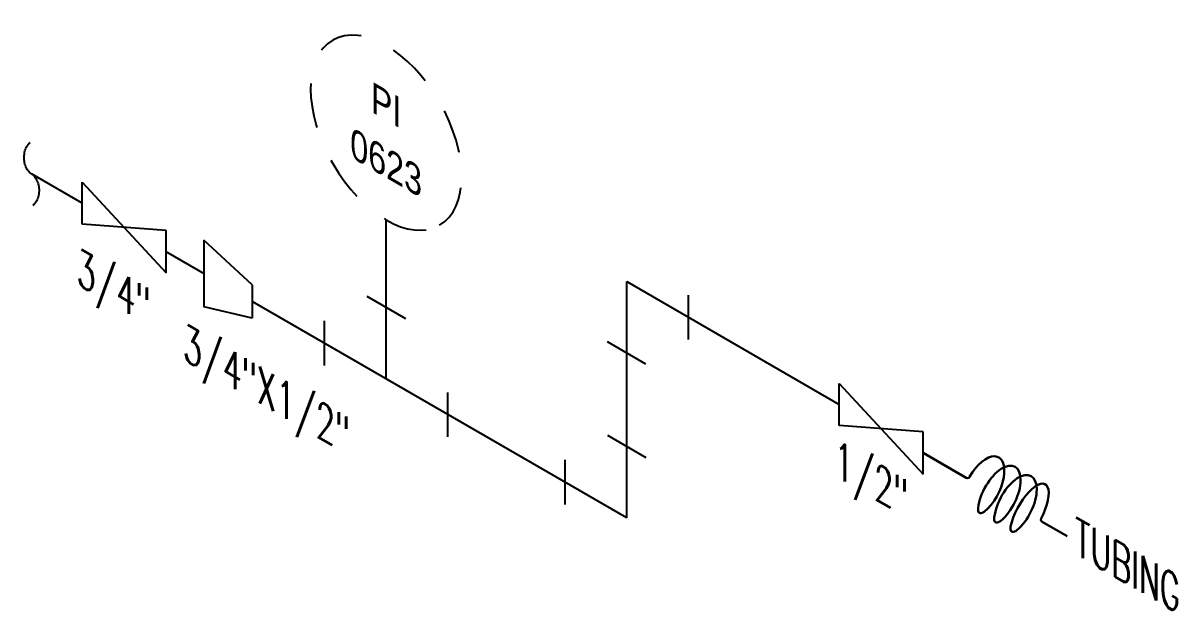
# Model space of a CAD drawing. Header units: inches. Extents: x 0 to 17.2, y 0 to 11.2.
# Drawn here: x 9.376 to 12.622, y 2.01 to 3.659 of the extents above; entities that cross this region are included whole.
import ezdxf
from ezdxf.enums import TextEntityAlignment as Align

# ---------------------------------------------------------------- set-up
doc = ezdxf.new("R2010")
doc.units = ezdxf.units.IN
doc.header["$MEASUREMENT"] = 0
doc.linetypes.add('HIDDEN2', pattern=[0.1875, 0.125, -0.0625])
for name, color, linetype in [('FITTINGS', 4, 'Continuous'), ('PIPE-ANNO', 150, 'HIDDEN2'), ('TEXT', 7, 'Continuous')]:
    doc.layers.add(name, color=color, linetype=linetype)
doc.layers.add('PIPE', color=7, linetype='Continuous', lineweight=30)
doc.styles.add('PART_Standard', font='romans', dxfattribs={"width": 0.8, "height": 0.09})
doc.styles.get("Standard").update_dxf_attribs({"font": 'arial.ttf'})

# ---------------------------------------------------------------- blocks, each defined once
blk = doc.blocks.new('1_BREAK-PIPE_PIPE_00')
at = {"color": 0, "linetype": 'ByBlock', "lineweight": -2}
for centre, major_axis in [((-0.0298, 0.0919), (0, -0.101)), ((0.0298, -0.0919), (0, 0.101))]:
    blk.add_ellipse(centre, major_axis=major_axis, ratio=0.711978, start_param=0.427466, end_param=3.141593, dxfattribs=at)
blk = doc.blocks.new('1_Tilde_00')
at = {"layer": 'PIPE-ANNO', "xscale": -0.5000000000000001, "yscale": 0.5, "zscale": 0.5}
blk.add_blockref('1_BREAK-PIPE_PIPE_00', (0, 0), dxfattribs=at)
blk = doc.blocks.new('2_ELBOW_THREAD_330')
at = {"color": 0, "linetype": 'ByBlock', "lineweight": -2}
for p, q in [((0.174, -0.1629), (0.174, -0.0379)), ((0.0541, -0.2321), (-0.0541, -0.1696))]:
    blk.add_line(p, q, dxfattribs=at)
blk = doc.blocks.new('2_TEE_THREAD_30')
at = {"color": 0, "linetype": 'ByBlock', "lineweight": -2}
for p, q in [((0.0541, 0.2321), (-0.0541, 0.1696)), ((0.174, 0.1629), (0.174, 0.0379)), ((-0.0541, -0.2321), (0.0541, -0.1696))]:
    blk.add_line(p, q, dxfattribs=at)
blk = doc.blocks.new('1_ID-BUBBLE_INSTRUMENT_330')
at = {"color": 0, "linetype": 'ByBlock', "lineweight": -2, "extrusion": (0, 0, -1)}
blk.add_ellipse((0, 0), major_axis=(0.1502, -0.2601), ratio=0.57735, dxfattribs=at)
at = {"color": 0, "linetype": 'ByBlock', "lineweight": -2, "oblique": 330}
for tag, p in [('INST.TYPE', (0.0187, 0.067)), ('NUM', (0.0187, -0.0943))]:
    blk.add_attdef(tag, text='', height=0.075, rotation=330, dxfattribs=at).set_placement(p, align=Align.MIDDLE_CENTER)
blk = doc.blocks.new('3-Loop')
at = {"layer": 'PIPE', "ltscale": 0.5}
for points in [[(-0.4677, 0), (-0.3865, 0)], [(-0.1397, 0), (0, 0)]]:
    blk.add_lwpolyline(points, dxfattribs=at)
for centre, major_axis, ratio, start_param, end_param in [((-0.3432, -0.0009), (0.0023, -0.0946), 0.379153, 4.759988, 8.496899), ((-0.2982, -0.0017), (-0.0037, 0.0937), 0.498281, 0.882377, 5.362584), ((-0.2457, -0.0017), (-0.0037, 0.0937), 0.498281, 0.882377, 5.362568), ((-0.193, -0.0017), (-0.0037, 0.0937), 0.498281, 0.882377, 4.632135)]:
    blk.add_ellipse(centre, major_axis=major_axis, ratio=ratio, start_param=start_param, end_param=end_param, dxfattribs=at)
at = {"layer": 'PIPE'}
for points in [[(-0.3159, 0.0565), (-0.3266, 0.0807), (-0.3367, 0.0564), (-0.3367, 0.0564)], [(-0.2633, 0.0565), (-0.2741, 0.0807), (-0.2841, 0.0564), (-0.2841, 0.0564)], [(-0.2107, 0.0565), (-0.2214, 0.0807), (-0.2314, 0.0564), (-0.2314, 0.0564)], [(-0.3791, -0.0064), (-0.3793, 0), (-0.3865, 0), (-0.3865, 0)], [(-0.1397, 0), (-0.1462, 0), (-0.1461, -0.0074), (-0.1461, -0.0074)]]:
    blk.add_open_spline(points, degree=3, dxfattribs=at)
blk = doc.blocks.new('1_Text_330')
at = {"layer": 'TEXT', "style": 'PART_Standard', "oblique": 330, "width": 0.8}
blk.add_attdef('3/4"', (0, 0), '', height=0.09, rotation=330, dxfattribs=at)
blk = doc.blocks.new('2_REDUCER_THREAD_CONCENTRIC_30')
at = {"color": 0, "linetype": 'ByBlock', "lineweight": -2}
blk.add_wipeout([(0.0677, 0.0859), (-0.0677, 0.0547), (-0.0677, -0.1328), (0.0677, -0.0078)], dxfattribs=at)
for p, q in [((0.0677, 0.0859), (-0.0677, 0.0547)), ((0.0677, -0.0078), (0.0677, 0.0859)), ((-0.0677, -0.1328), (-0.0677, 0.0547)), ((0.0677, -0.0078), (-0.0677, -0.1328))]:
    blk.add_line(p, q, dxfattribs=at)

msp = doc.modelspace()

# ---------------------------------------------------------------- linework, layer by layer
for p, q in [((9.5426, 3.1524), (9.3998, 3.2349)), ((10.3974, 2.6589), (10.3974, 3.1057)), ((11.0741, 2.2683), (9.7788, 3.0161)), ((11.0741, 2.2683), (11.0741, 2.9323)), ((11.0741, 2.9323), (11.6723, 2.5869))]:
    msp.add_line(p, q)
at = {"layer": 'FITTINGS', "linetype": 'ByBlock'}
for p, q in [((9.5426, 3.1524), (9.5426, 3.2115)), ((9.5426, 3.2115), (9.7788, 2.9568)), ((9.5426, 3.0934), (9.5426, 3.1524)), ((9.7789, 3.0757), (9.5426, 3.0934)), ((9.7788, 2.9568), (9.7789, 3.0757)), ((9.7788, 2.9868), (9.7788, 3.0457)), ((11.6723, 2.5869), (11.6723, 2.646)), ((11.6723, 2.646), (11.9085, 2.3913)), ((11.6723, 2.5279), (11.6723, 2.5869)), ((11.9085, 2.5102), (11.6723, 2.5279)), ((11.9085, 2.3913), (11.9085, 2.5102)), ((11.9085, 2.4213), (11.9085, 2.4802))]:
    msp.add_line(p, q, dxfattribs=at)

# ---------------------------------------------------------------- block references
at = {"rotation": 180}
msp.add_blockref('1_Tilde_00', (9.3998, 3.2349), dxfattribs=at)
for p, values in [((9.5266, 2.9262), {'3/4"': '3/4"'}), ((9.8257, 2.7147), {'3/4"': '3/4"X1/2"'}), ((11.6583, 2.3874), {'3/4"': '1/2"'})]:
    msp.add_blockref('1_Text_330', p).add_auto_attribs(values)
at = {"layer": 'FITTINGS'}
for name, p, rotation in [('2_TEE_THREAD_30', (10.3974, 2.6589), 59.99999999999999), ('2_ELBOW_THREAD_330', (11.0741, 2.2683), 180)]:
    msp.add_blockref(name, p, dxfattribs=dict(at, rotation=rotation))
msp.add_blockref('2_ELBOW_THREAD_330', (11.0741, 2.9323), dxfattribs=at)
at = {"layer": 'PIPE', "ltscale": 0.5, "rotation": 150}
msp.add_blockref('3-Loop', (11.9085, 2.4507), dxfattribs=at)
at = {"layer": 'PIPE-ANNO'}
msp.add_blockref('1_ID-BUBBLE_INSTRUMENT_330', (10.3974, 3.3509), dxfattribs=at).add_auto_attribs({'INST.TYPE': 'PI', 'NUM': '0623'})
at = {"layer": 'TEXT'}
msp.add_blockref('1_Text_330', (12.3361, 2.1671), dxfattribs=at).add_auto_attribs({'3/4"': 'TUBING'})

# ---------------------------------------------------------------- next in the draw order: block references
at = {"layer": 'FITTINGS', "yscale": -1}
msp.add_blockref('2_REDUCER_THREAD_CONCENTRIC_30', (9.9526, 2.9157), dxfattribs=at)

doc.saveas('drawing.dxf')
